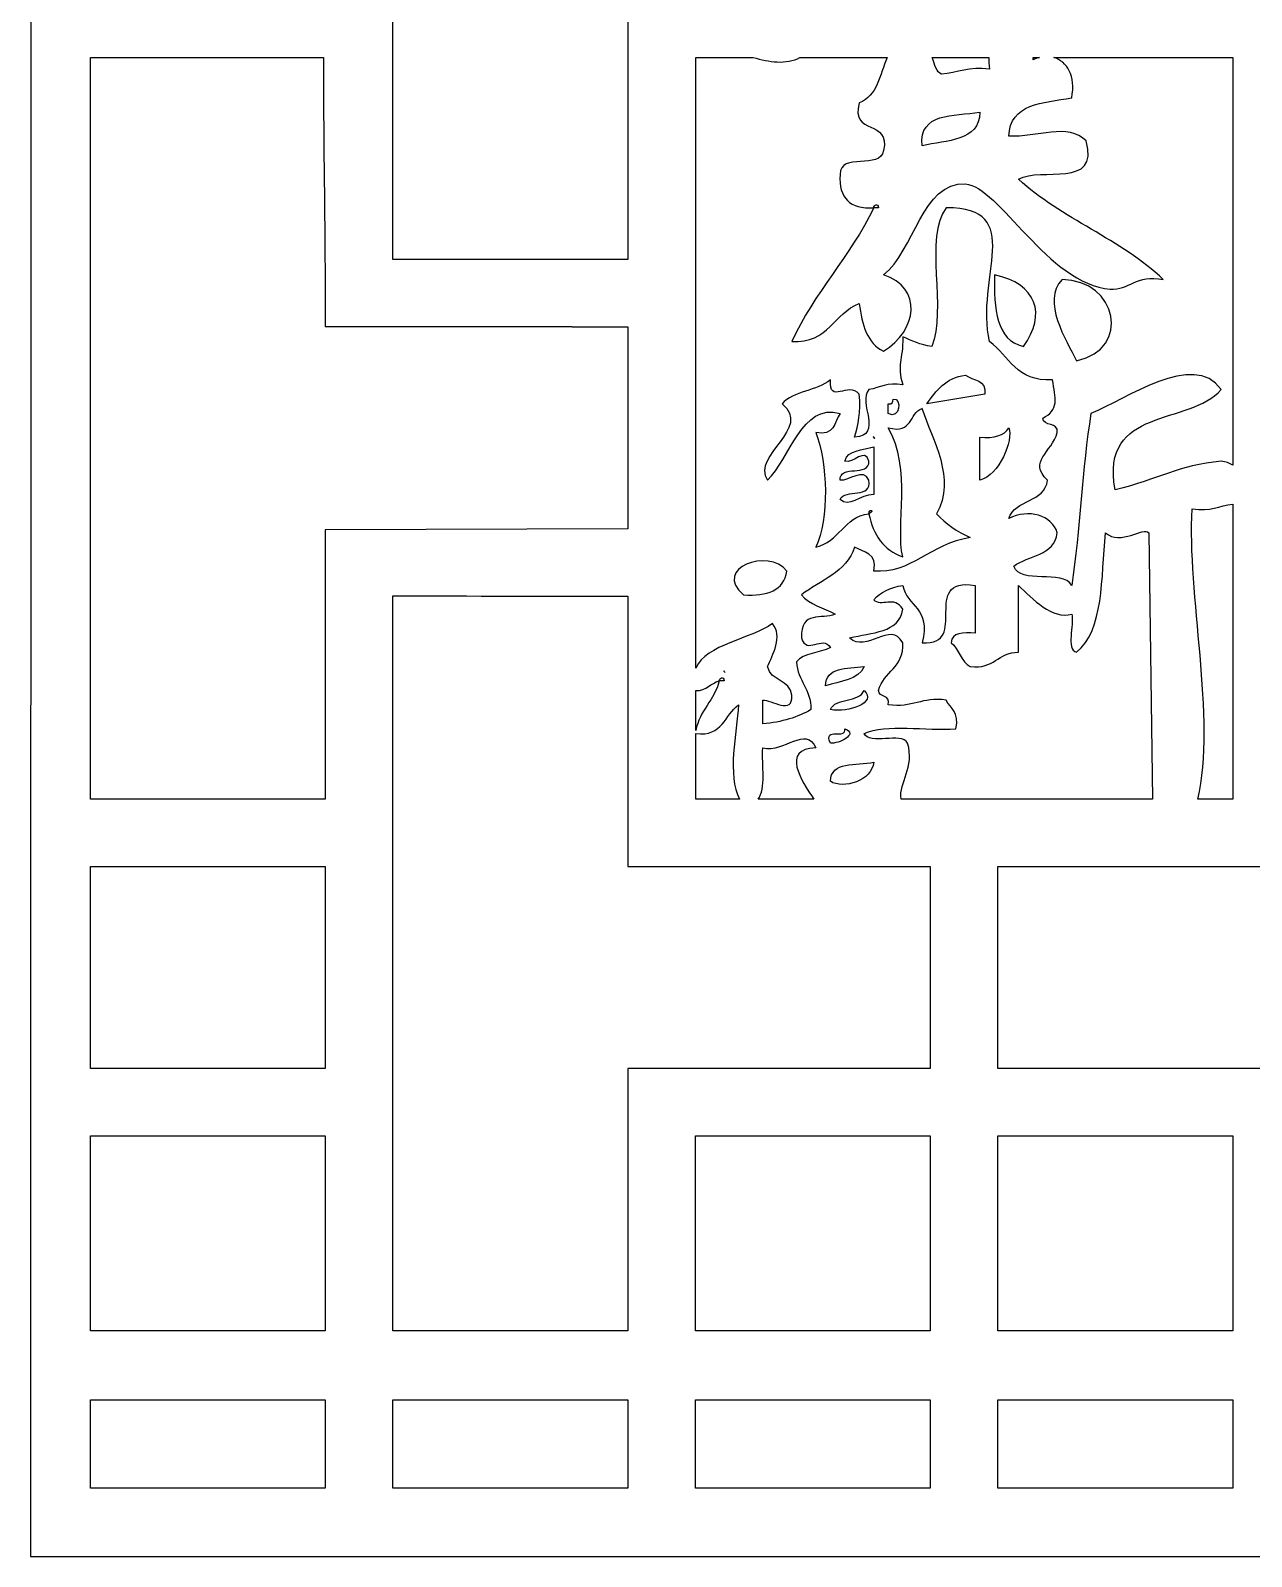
# Model space of a CAD drawing. Header units: centimetres. Extents: x -5.8 to 4.5, y -12.6 to 12.8.
# Drawn here: x -5.81 to 0.96, y -12.65 to -4.19 of the extents above; entities that cross this region are included whole.
import ezdxf

# ---------------------------------------------------------------- set-up
doc = ezdxf.new("R2010")
doc.units = ezdxf.units.CM
doc.header["$MEASUREMENT"] = 0
doc.layers.add('layer 1', color=7, linetype='Continuous')

msp = doc.modelspace()

# ---------------------------------------------------------------- linework, layer by layer
at = {"layer": 'layer 1', "color": 242}
for points, knots in [([(-5.81217, -11.77822), (-5.81217, -11.77822), (-5.81217, -11.39578), (-5.81217, -11.39578), (-5.81217, -11.39578), (-5.81217, -11.39578), (-5.8121, -11.39578), (-5.8121, -11.39578), (-5.8121, -11.39578), (-5.8121, -11.39578), (-5.81162, -9.09923), (-5.81162, -9.09923), (-5.81162, -9.09923), (-5.81162, -9.09923), (-5.81146, -8.31791), (-5.81146, -8.31791), (-5.81146, -8.31791), (-5.81146, -8.31791), (-5.81127, -7.53658), (-5.81127, -7.53658), (-5.81127, -7.53658), (-5.81127, -7.53658), (-5.81112, -6.75524), (-5.81112, -6.75524), (-5.81112, -6.75524), (-5.81112, -6.75524), (-5.81094, -5.9739), (-5.81094, -5.9739), (-5.81094, -5.9739), (-5.81094, -5.9739), (-5.81077, -5.19257), (-5.81077, -5.19257), (-5.81077, -5.19257), (-5.81077, -5.19257), (-5.81061, -4.41121), (-5.81061, -4.41121), (-5.81061, -4.41121), (-5.81061, -4.41121), (-5.81045, -3.62987), (-5.81045, -3.62987), (-5.81045, -3.62987), (-5.81045, -3.62987), (-5.81026, -2.8485), (-5.81026, -2.8485), (-5.81026, -2.8485), (-5.81026, -2.8485), (-5.81012, -2.06714), (-5.81012, -2.06714), (-5.81012, -2.06714), (-5.81012, -2.06714), (-5.80975, -1.22969), (-5.80975, -1.22969), (-5.80975, -1.22969), (-5.80975, -1.22969), (-5.80961, -0.44835), (-5.80961, -0.44835), (-5.80961, -0.44835), (-5.80961, -0.44835), (-5.80944, 0.33302), (-5.80944, 0.33302), (-5.80944, 0.33302), (-5.80944, 0.33302), (-5.80911, 1.62377), (-5.80911, 1.62377), (-5.80911, 1.62377), (-5.80911, 1.62377), (-5.80892, 2.13314), (-5.80892, 2.13314), (-5.80892, 2.13314), (-5.80892, 2.13314), (-5.80874, 2.91451), (-5.80874, 2.91451), (-5.80874, 2.91451), (-5.80874, 2.91451), (-5.80841, 3.75196), (-5.80841, 3.75196), (-5.80841, 3.75196), (-5.80841, 3.75196), (-5.80825, 4.53331), (-5.80825, 4.53331), (-5.80825, 4.53331), (-5.80825, 4.53331), (-5.8081, 5.31466), (-5.8081, 5.31466), (-5.8081, 5.31466), (-5.8081, 5.31466), (-5.80791, 6.096), (-5.80791, 6.096), (-5.80791, 6.096), (-5.80791, 6.096), (-5.80775, 6.87736), (-5.80775, 6.87736), (-5.80775, 6.87736), (-5.80775, 6.87736), (-5.8076, 7.65871), (-5.8076, 7.65871), (-5.8076, 7.65871), (-5.8076, 7.65871), (-5.80742, 8.44003), (-5.80742, 8.44003), (-5.80742, 8.44003), (-5.80742, 8.44003), (-5.80724, 9.22135), (-5.80724, 9.22135), (-5.80724, 9.22135), (-5.80724, 9.22135), (-5.8071, 10.00269), (-5.8071, 10.00269), (-5.8071, 10.00269), (-5.8071, 10.00269), (-5.80691, 10.78401), (-5.80691, 10.78401), (-5.80691, 10.78401), (-5.80691, 10.78401), (-5.80674, 11.51793), (-5.80674, 11.51793), (-5.80674, 11.51793), (-5.80674, 11.51793), (-5.81217, 11.51793), (-5.81217, 11.51793), (-5.81217, 11.51793), (-5.81217, 11.51793), (-5.81217, 11.90037), (-5.81217, 11.90037), (-5.81217, 11.90037), (-5.81217, 11.90037), (-5.80687, 11.90037), (-5.80687, 11.90037), (-5.80687, 11.90037), (-5.80687, 11.90037), (-5.80676, 12.39107), (-5.80676, 12.39107), (-5.80676, 12.39107), (-5.80676, 12.39107), (-5.81217, 12.39107), (-5.81217, 12.39107), (-5.81217, 12.39107), (-5.81217, 12.39107), (-5.81217, 12.76969), (-5.81217, 12.76969), (-5.81217, 12.76969), (-5.81217, 12.76969), (4.543, 12.76969), (4.543, 12.76969), (4.543, 12.76969), (4.543, 12.76969), (4.543, 12.39107), (4.543, 12.39107), (4.543, 12.39107), (4.543, 12.39107), (4.54236, 12.39107), (4.54236, 12.39107), (4.54236, 12.39107), (4.54236, 12.39107), (4.54236, 11.90037), (4.54236, 11.90037), (4.54236, 11.90037), (4.54236, 11.90037), (4.543, 11.90037), (4.543, 11.90037), (4.543, 11.90037), (4.543, 11.90037), (4.543, 11.51793), (4.543, 11.51793), (4.543, 11.51793), (4.543, 11.51793), (4.54236, 11.51793), (4.54236, 11.51793), (4.54236, 11.51793), (4.54236, 11.51793), (4.54236, -11.39578), (4.54236, -11.39578), (4.54236, -11.39578), (4.54236, -11.39578), (4.543, -11.39578), (4.543, -11.39578), (4.543, -11.39578), (4.543, -11.39578), (4.543, -11.77822), (4.543, -11.77822), (4.543, -11.77822), (4.543, -11.77822), (4.54236, -11.77822), (4.54236, -11.77822), (4.54236, -11.77822), (4.54236, -11.77822), (4.54236, -12.26891), (4.54236, -12.26891), (4.54236, -12.26891), (4.54236, -12.26891), (4.543, -12.26891), (4.543, -12.26891), (4.543, -12.26891), (4.543, -12.26891), (4.543, -12.64754), (4.543, -12.64754), (4.543, -12.64754), (4.543, -12.64754), (-5.81217, -12.64754), (-5.81217, -12.64754), (-5.81217, -12.64754), (-5.81217, -12.64754), (-5.81217, -12.26891), (-5.81217, -12.26891), (-5.81217, -12.26891), (-5.81217, -12.26891), (-5.8121, -12.26891), (-5.8121, -12.26891), (-5.8121, -12.26891), (-5.8121, -12.26891), (-5.81199, -11.77822), (-5.81199, -11.77822), (-5.81199, -11.77822), (-5.81199, -11.77822), (-5.81217, -11.77822), (-5.81217, -11.77822)], [0, 0, 0, 0, 0.0181818, 0.0181818, 0.0181818, 0.0181818, 0.0363636, 0.0363636, 0.0363636, 0.0363636, 0.0545455, 0.0545455, 0.0545455, 0.0545455, 0.0727273, 0.0727273, 0.0727273, 0.0727273, 0.0909091, 0.0909091, 0.0909091, 0.0909091, 0.1090909, 0.1090909, 0.1090909, 0.1090909, 0.1272727, 0.1272727, 0.1272727, 0.1272727, 0.1454545, 0.1454545, 0.1454545, 0.1454545, 0.1636364, 0.1636364, 0.1636364, 0.1636364, 0.1818182, 0.1818182, 0.1818182, 0.1818182, 0.2, 0.2, 0.2, 0.2, 0.2181818, 0.2181818, 0.2181818, 0.2181818, 0.2363636, 0.2363636, 0.2363636, 0.2363636, 0.2545455, 0.2545455, 0.2545455, 0.2545455, 0.2727273, 0.2727273, 0.2727273, 0.2727273, 0.2909091, 0.2909091, 0.2909091, 0.2909091, 0.3090909, 0.3090909, 0.3090909, 0.3090909, 0.3272727, 0.3272727, 0.3272727, 0.3272727, 0.3454545, 0.3454545, 0.3454545, 0.3454545, 0.3636364, 0.3636364, 0.3636364, 0.3636364, 0.3818182, 0.3818182, 0.3818182, 0.3818182, 0.4, 0.4, 0.4, 0.4, 0.4181818, 0.4181818, 0.4181818, 0.4181818, 0.4363636, 0.4363636, 0.4363636, 0.4363636, 0.4545455, 0.4545455, 0.4545455, 0.4545455, 0.4727273, 0.4727273, 0.4727273, 0.4727273, 0.4909091, 0.4909091, 0.4909091, 0.4909091, 0.5090909, 0.5090909, 0.5090909, 0.5090909, 0.5272727, 0.5272727, 0.5272727, 0.5272727, 0.5454545, 0.5454545, 0.5454545, 0.5454545, 0.5636364, 0.5636364, 0.5636364, 0.5636364, 0.5818182, 0.5818182, 0.5818182, 0.5818182, 0.6, 0.6, 0.6, 0.6, 0.6181818, 0.6181818, 0.6181818, 0.6181818, 0.6363636, 0.6363636, 0.6363636, 0.6363636, 0.6545455, 0.6545455, 0.6545455, 0.6545455, 0.6727273, 0.6727273, 0.6727273, 0.6727273, 0.6909091, 0.6909091, 0.6909091, 0.6909091, 0.7090909, 0.7090909, 0.7090909, 0.7090909, 0.7272727, 0.7272727, 0.7272727, 0.7272727, 0.7454545, 0.7454545, 0.7454545, 0.7454545, 0.7636364, 0.7636364, 0.7636364, 0.7636364, 0.7818182, 0.7818182, 0.7818182, 0.7818182, 0.8, 0.8, 0.8, 0.8, 0.8181818, 0.8181818, 0.8181818, 0.8181818, 0.8363636, 0.8363636, 0.8363636, 0.8363636, 0.8545455, 0.8545455, 0.8545455, 0.8545455, 0.8727273, 0.8727273, 0.8727273, 0.8727273, 0.8909091, 0.8909091, 0.8909091, 0.8909091, 0.9090909, 0.9090909, 0.9090909, 0.9090909, 0.9272727, 0.9272727, 0.9272727, 0.9272727, 0.9454545, 0.9454545, 0.9454545, 0.9454545, 0.9636364, 0.9636364, 0.9636364, 0.9636364, 1, 1, 1, 1]), ([(-3.80353, 2.48173), (-3.80353, 2.48173), (-3.80353, -3.99851), (-3.80353, -3.99851), (-3.80353, -3.99851), (-3.80353, -3.99851), (-3.80247, -3.99851), (-3.80247, -3.99851), (-3.80247, -3.99851), (-3.80247, -3.99851), (-3.80247, -5.45626), (-3.80247, -5.45626), (-3.80247, -5.45626), (-3.80247, -5.45626), (-2.50029, -5.45626), (-2.50029, -5.45626), (-2.50029, -5.45626), (-2.50029, -5.45626), (-2.50029, -3.99851), (-2.50029, -3.99851), (-2.50029, -3.99851), (-2.50029, -3.99851), (-2.49906, -3.99851), (-2.49906, -3.99851), (-2.49906, -3.99851), (-2.49906, -3.99851), (-2.49906, -3.96373), (-2.49906, -3.96373), (-2.49906, -3.96373), (-2.49906, -3.96373), (-1.81027, -3.96373), (-1.81027, -3.96373), (-1.81027, -3.96373), (-1.80303, -3.92819), (-1.79811, -3.89217), (-1.79811, -3.8552), (-1.79811, -3.8552), (-1.79811, -3.73184), (-2.00207, -3.47849), (-2.07655, -3.34733), (-2.07655, -3.34733), (-2.32165, -2.91508), (-2.39787, -2.47975), (-2.48648, -1.99955), (-2.48648, -1.99955), (-2.48648, -1.99955), (-2.69759, -1.8531), (-2.69759, -1.8531), (-2.69759, -1.8531), (-2.6785, -1.83446), (-2.49639, -1.23695), (-2.49858, -1.23459), (-2.49858, -1.23459), (-2.73373, -0.97618), (-2.65069, -0.70731), (-2.65148, -0.39203), (-2.65148, -0.39203), (-2.6767, -0.3179), (-2.49419, -0.33017), (-2.57818, -0.24828), (-2.57818, -0.24828), (-2.67073, -0.1119), (-2.92676, -0.05426), (-3.08286, -0.03914), (-3.08286, -0.03914), (-3.15633, -0.14682), (-3.21172, -0.15419), (-3.08286, -0.18564), (-3.08286, -0.18564), (-3.08286, -0.35189), (-3.06119, -0.50824), (-2.98514, -0.65804), (-2.98514, -0.65804), (-2.89856, -0.8278), (-2.97045, -0.67355), (-3.03102, -0.7325), (-3.03102, -0.7325), (-3.14856, -0.73173), (-3.01672, -0.80839), (-3.06142, -0.85222), (-3.06142, -0.85222), (-3.06677, -0.84892), (-3.20317, -0.76044), (-3.21133, -0.76819), (-3.21133, -0.76819), (-3.32296, -0.94978), (-3.29532, -0.71776), (-3.38888, -0.78645), (-3.38888, -0.78645), (-3.41427, -0.79888), (-3.44985, -0.81653), (-3.45002, -0.77732), (-3.45002, -0.77732), (-3.39918, -0.67877), (-3.40059, -0.59073), (-3.37357, -0.48437), (-3.37357, -0.48437), (-3.32493, -0.41321), (-3.40577, -0.21881), (-3.33979, -0.19763), (-3.33979, -0.19763), (-3.25721, -0.17107), (-3.27032, -0.12526), (-3.31542, -0.06901), (-3.31542, -0.06901), (-3.37695, 0.00744), (-3.2965, 0.08443), (-3.2969, 0.17), (-3.2969, 0.17), (-3.1905, 0.27416), (-2.83601, 0.09411), (-2.71583, 0.07123), (-2.71583, 0.07123), (-2.63701, 0.05633), (-2.56293, 0.15411), (-2.45271, 0.12809), (-2.45271, 0.12809), (-2.42766, 0.12205), (-2.14787, 0.04951), (-2.18041, 0.0175), (-2.18041, 0.0175), (-2.158, -0.00422), (-1.92145, -0.02924), (-1.87462, -0.07522), (-1.87462, -0.07522), (-1.83645, -0.09986), (-1.82874, 0.14223), (-1.82874, 0.16687), (-1.82874, 0.16687), (-1.7868, 0.28911), (-1.75145, 0.30193), (-1.9022, 0.3611), (-1.9022, 0.3611), (-2.32998, 0.44354), (-2.78811, 0.81023), (-3.08602, 1.10219), (-3.08602, 1.10219), (-3.12334, 1.13888), (-3.11022, 1.14663), (-3.14721, 1.192), (-3.14721, 1.192), (-3.44938, 1.56172), (-3.6961, 2.01298), (-3.80353, 2.48173)], [0, 0, 0, 0, 0.027027, 0.027027, 0.027027, 0.027027, 0.0540541, 0.0540541, 0.0540541, 0.0540541, 0.0810811, 0.0810811, 0.0810811, 0.0810811, 0.1081081, 0.1081081, 0.1081081, 0.1081081, 0.1351351, 0.1351351, 0.1351351, 0.1351351, 0.1621622, 0.1621622, 0.1621622, 0.1621622, 0.1891892, 0.1891892, 0.1891892, 0.1891892, 0.2162162, 0.2162162, 0.2162162, 0.2162162, 0.2432432, 0.2432432, 0.2432432, 0.2432432, 0.2702703, 0.2702703, 0.2702703, 0.2702703, 0.2972973, 0.2972973, 0.2972973, 0.2972973, 0.3243243, 0.3243243, 0.3243243, 0.3243243, 0.3513514, 0.3513514, 0.3513514, 0.3513514, 0.3783784, 0.3783784, 0.3783784, 0.3783784, 0.4054054, 0.4054054, 0.4054054, 0.4054054, 0.4324324, 0.4324324, 0.4324324, 0.4324324, 0.4594595, 0.4594595, 0.4594595, 0.4594595, 0.4864865, 0.4864865, 0.4864865, 0.4864865, 0.5135135, 0.5135135, 0.5135135, 0.5135135, 0.5405405, 0.5405405, 0.5405405, 0.5405405, 0.5675676, 0.5675676, 0.5675676, 0.5675676, 0.5945946, 0.5945946, 0.5945946, 0.5945946, 0.6216216, 0.6216216, 0.6216216, 0.6216216, 0.6486486, 0.6486486, 0.6486486, 0.6486486, 0.6756757, 0.6756757, 0.6756757, 0.6756757, 0.7027027, 0.7027027, 0.7027027, 0.7027027, 0.7297297, 0.7297297, 0.7297297, 0.7297297, 0.7567568, 0.7567568, 0.7567568, 0.7567568, 0.7837838, 0.7837838, 0.7837838, 0.7837838, 0.8108108, 0.8108108, 0.8108108, 0.8108108, 0.8378378, 0.8378378, 0.8378378, 0.8378378, 0.8648649, 0.8648649, 0.8648649, 0.8648649, 0.8918919, 0.8918919, 0.8918919, 0.8918919, 0.9189189, 0.9189189, 0.9189189, 0.9189189, 0.9459459, 0.9459459, 0.9459459, 0.9459459, 1, 1, 1, 1]), ([(1.23101, -3.96373), (1.23101, -3.96373), (1.23101, -5.45626), (1.23101, -5.45626), (1.23101, -5.45626), (1.23101, -5.45626), (2.53196, -5.45626), (2.53196, -5.45626), (2.53196, -5.45626), (2.53196, -5.45626), (2.53196, -4.52432), (2.53196, -4.52432), (2.53196, -4.52432), (2.53196, -4.52432), (2.52612, -4.52432), (2.52612, -4.52432), (2.52612, -4.52432), (2.52612, -1.86849), (2.52811, 0.11134), (2.52976, 2.20242), (2.52976, 2.20242), (2.28703, 1.38305), (1.60942, 0.73541), (0.80505, 0.37914), (0.80505, 0.37914), (1.09041, 0.30677), (1.3488, 0.0786), (1.34959, -0.23063), (1.34959, -0.23063), (1.31362, -0.36916), (1.30928, -0.47837), (1.31581, -0.62196), (1.31581, -0.62196), (1.32893, -0.90908), (1.59008, -0.65897), (1.65842, -0.5591), (1.65842, -0.5591), (1.57398, -0.47683), (1.62324, -0.53133), (1.70132, -0.4935), (1.70132, -0.4935), (1.78531, -0.49295), (1.71618, -0.38934), (1.72277, -0.39495), (1.72277, -0.39495), (1.81548, -0.47683), (1.87031, -0.32725), (1.91242, -0.368), (1.91242, -0.368), (1.91219, -0.37614), (2.44761, -0.25527), (2.44761, -0.51428), (2.44761, -0.51428), (2.44761, -0.82429), (2.06014, -0.48129), (1.93685, -0.54123), (1.93685, -0.54123), (1.88281, -0.56741), (2.11018, -0.65936), (2.15094, -0.72958), (2.15094, -0.72958), (2.20611, -0.82467), (2.0701, -0.75582), (2.03176, -0.76819), (2.03176, -0.76819), (1.97637, -0.76819), (2.08063, -0.90771), (1.99799, -0.88791), (1.99799, -0.88791), (1.91816, -0.8691), (1.73087, -0.67761), (1.72868, -0.68191), (1.72868, -0.68191), (1.51937, -0.78337), (1.74517, -0.75697), (1.71359, -0.81922), (1.71359, -0.81922), (1.71302, -0.85744), (1.46139, -1.10134), (1.51465, -1.12713), (1.51465, -1.12713), (1.58192, -1.15974), (1.55929, -1.29613), (1.54837, -1.35409), (1.54837, -1.35409), (1.49398, -1.6422), (1.45683, -2.08182), (1.10172, -2.16096), (1.10172, -2.16096), (1.02708, -2.17767), (0.88629, -2.04107), (0.82031, -2.00268), (0.82031, -2.00268), (0.7943, -1.97689), (0.57008, -1.74812), (0.56952, -1.7485), (0.56952, -1.7485), (0.52741, -1.78948), (0.45907, -1.86339), (0.441, -1.91596), (0.441, -1.91596), (0.46661, -1.89094), (0.58838, -2.06494), (0.56952, -2.0832), (0.56952, -2.0832), (0.68965, -2.12433), (0.81141, -2.17124), (0.92738, -2.22052), (0.92738, -2.22052), (1.23818, -2.3536), (1.64074, -2.41767), (1.91242, -2.5942), (1.91242, -2.5942), (1.98251, -2.66288), (1.94575, -2.71661), (2.04387, -2.81246), (2.04387, -2.81246), (2.00654, -2.83419), (1.97457, -2.84816), (1.93066, -2.84816), (1.93066, -2.84816), (1.86575, -2.81631), (0.93886, -2.4417), (0.93971, -2.49273), (0.93971, -2.49273), (0.91567, -2.49235), (1.05844, -2.64754), (1.05883, -2.64792), (1.05883, -2.64792), (1.05449, -2.64363), (1.08028, -3.62824), (1.10172, -3.64919), (1.10172, -3.64919), (0.81277, -3.72932), (0.87632, -3.56015), (0.84795, -3.33529), (0.84795, -3.33529), (0.67895, -3.31725), (0.63724, -3.26429), (0.67653, -3.42201), (0.67653, -3.42201), (0.67794, -3.42784), (0.69821, -3.48135), (0.69798, -3.48157), (0.69798, -3.48157), (0.64495, -3.53354), (0.74048, -3.60905), (0.75619, -3.65519), (0.75619, -3.65519), (0.86087, -3.8079), (0.62108, -3.94994), (0.41998, -3.96373), (0.41998, -3.96373), (0.41998, -3.96373), (1.23101, -3.96373), (1.23101, -3.96373)], [0, 0, 0, 0, 0.025, 0.025, 0.025, 0.025, 0.05, 0.05, 0.05, 0.05, 0.075, 0.075, 0.075, 0.075, 0.1, 0.1, 0.1, 0.1, 0.125, 0.125, 0.125, 0.125, 0.15, 0.15, 0.15, 0.15, 0.175, 0.175, 0.175, 0.175, 0.2, 0.2, 0.2, 0.2, 0.225, 0.225, 0.225, 0.225, 0.25, 0.25, 0.25, 0.25, 0.275, 0.275, 0.275, 0.275, 0.3, 0.3, 0.3, 0.3, 0.325, 0.325, 0.325, 0.325, 0.35, 0.35, 0.35, 0.35, 0.375, 0.375, 0.375, 0.375, 0.4, 0.4, 0.4, 0.4, 0.425, 0.425, 0.425, 0.425, 0.45, 0.45, 0.45, 0.45, 0.475, 0.475, 0.475, 0.475, 0.5, 0.5, 0.5, 0.5, 0.525, 0.525, 0.525, 0.525, 0.55, 0.55, 0.55, 0.55, 0.575, 0.575, 0.575, 0.575, 0.6, 0.6, 0.6, 0.6, 0.625, 0.625, 0.625, 0.625, 0.65, 0.65, 0.65, 0.65, 0.675, 0.675, 0.675, 0.675, 0.7, 0.7, 0.7, 0.7, 0.725, 0.725, 0.725, 0.725, 0.75, 0.75, 0.75, 0.75, 0.775, 0.775, 0.775, 0.775, 0.8, 0.8, 0.8, 0.8, 0.825, 0.825, 0.825, 0.825, 0.85, 0.85, 0.85, 0.85, 0.875, 0.875, 0.875, 0.875, 0.9, 0.9, 0.9, 0.9, 0.925, 0.925, 0.925, 0.925, 0.95, 0.95, 0.95, 0.95, 1, 1, 1, 1]), ([(-2.50028, -6.94987), (-2.50028, -6.94987), (-2.50028, -5.82981), (-2.50028, -5.82981), (-2.50028, -5.82981), (-2.50028, -5.82981), (-2.80907, -5.82981), (-2.80907, -5.82981), (-2.80907, -5.82981), (-2.80907, -5.82981), (-2.80907, -5.82926), (-2.80907, -5.82926), (-2.80907, -5.82926), (-2.80907, -5.82926), (-4.17772, -5.82926), (-4.17772, -5.82926), (-4.17772, -5.82926), (-4.17772, -5.32017), (-4.18812, -4.83987), (-4.18812, -4.33616), (-4.18812, -4.33616), (-4.18812, -4.33616), (-5.47987, -4.33616), (-5.47987, -4.33616), (-5.47987, -4.33616), (-5.47987, -4.33616), (-5.47987, -8.44923), (-5.47987, -8.44923), (-5.47987, -8.44923), (-5.47987, -8.44923), (-4.17772, -8.44923), (-4.17772, -8.44923), (-4.17772, -8.44923), (-4.17772, -8.44923), (-4.17772, -6.95617), (-4.17772, -6.95617), (-4.17772, -6.95617), (-4.17772, -6.95617), (-2.50028, -6.94987), (-2.50028, -6.94987)], [0, 0, 0, 0, 0.0909091, 0.0909091, 0.0909091, 0.0909091, 0.1818182, 0.1818182, 0.1818182, 0.1818182, 0.2727273, 0.2727273, 0.2727273, 0.2727273, 0.3636364, 0.3636364, 0.3636364, 0.3636364, 0.4545455, 0.4545455, 0.4545455, 0.4545455, 0.5454545, 0.5454545, 0.5454545, 0.5454545, 0.6363636, 0.6363636, 0.6363636, 0.6363636, 0.7272727, 0.7272727, 0.7272727, 0.7272727, 0.8181818, 0.8181818, 0.8181818, 0.8181818, 1, 1, 1, 1]), ([(-0.13868, -4.33673), (-0.06468, -4.35734), (-0.01517, -4.43857), (-0.03892, -4.5613), (-0.03892, -4.5613), (-0.19911, -4.5882), (-0.3822, -4.5925), (-0.38696, -4.77334), (-0.38696, -4.77334), (-0.23137, -4.78139), (-0.05843, -4.69577), (0.04134, -4.79981), (0.04134, -4.79981), (0.11702, -5.06921), (-0.20996, -4.9395), (-0.33348, -5.01158), (-0.33348, -5.01158), (-0.09845, -5.22963), (0.2386, -5.34654), (0.46929, -5.56811), (0.46929, -5.56811), (0.31748, -5.53779), (0.27914, -5.62889), (0.1751, -5.62104), (0.1751, -5.62104), (-0.16878, -5.59477), (-0.44322, -5.04934), (-0.62768, -5.03809), (-0.62768, -5.03809), (-0.86999, -5.02347), (-0.9088, -5.41138), (-1.08288, -5.54159), (-1.08288, -5.54159), (-0.86368, -5.61206), (-0.89285, -5.85119), (-1.08288, -5.96539), (-1.08288, -5.96539), (-1.17241, -5.92167), (-1.20249, -5.81896), (-1.21652, -5.70058), (-1.21652, -5.70058), (-1.35855, -5.75426), (-1.38515, -5.92211), (-1.59144, -5.9124), (-1.59144, -5.9124), (-1.46699, -5.63809), (-1.2656, -5.44013), (-1.13631, -5.17065), (-1.13631, -5.17065), (-1.13631, -5.17065), (-1.10968, -5.17065), (-1.10968, -5.17065), (-1.10968, -5.17065), (-1.1147, -5.14066), (-1.13631, -5.15598), (-1.13631, -5.17065), (-1.13631, -5.17065), (-1.26917, -5.17839), (-1.33137, -5.11658), (-1.32353, -4.98514), (-1.32353, -4.98514), (-1.32512, -4.86018), (-1.09728, -4.96203), (-1.08288, -4.85278), (-1.08288, -4.85278), (-1.03896, -4.67695), (-1.26917, -4.77209), (-1.21652, -4.58778), (-1.21652, -4.58778), (-1.1172, -4.55159), (-1.10212, -4.43202), (-1.06246, -4.33673), (-1.06246, -4.33673), (-1.06246, -4.33673), (-1.54572, -4.33673), (-1.54572, -4.33673), (-1.54572, -4.33673), (-1.61964, -4.37738), (-1.7202, -4.36262), (-1.80452, -4.33673), (-1.80452, -4.33673), (-1.80452, -4.33673), (-2.1238, -4.33673), (-2.1238, -4.33673), (-2.1238, -4.33673), (-2.1238, -4.33673), (-2.1238, -7.722), (-2.1238, -7.722), (-2.1238, -7.722), (-2.06457, -7.59095), (-1.81786, -7.56019), (-1.69841, -7.47561), (-1.69841, -7.47561), (-1.63682, -7.54434), (-1.6993, -7.65087), (-1.72517, -7.71401), (-1.72517, -7.71401), (-1.70982, -7.79616), (-1.59926, -7.78359), (-1.59144, -7.87297), (-1.59144, -7.87297), (-1.58149, -7.98527), (-1.70746, -7.89614), (-1.75187, -7.89933), (-1.75187, -7.89933), (-1.75187, -7.89933), (-1.75187, -8.03204), (-1.75187, -8.03204), (-1.75187, -8.03204), (-1.64611, -8.02194), (-1.55734, -7.99483), (-1.48445, -7.95248), (-1.48445, -7.95248), (-1.48323, -7.83681), (-1.55809, -7.79602), (-1.56466, -7.68754), (-1.56466, -7.68754), (-1.52678, -7.63667), (-1.43453, -7.6395), (-1.37712, -7.60801), (-1.37712, -7.60801), (-1.42186, -7.53553), (-1.50609, -7.65349), (-1.5379, -7.55506), (-1.5379, -7.55506), (-1.53888, -7.39884), (-1.42696, -7.4567), (-1.3504, -7.42262), (-1.3504, -7.42262), (-1.41502, -7.38914), (-1.49281, -7.36905), (-1.5379, -7.31669), (-1.5379, -7.31669), (-1.43365, -7.23414), (-1.28722, -7.19362), (-1.24335, -7.05172), (-1.24335, -7.05172), (-1.19344, -7.08164), (-1.11437, -7.08294), (-1.13631, -7.18409), (-1.13631, -7.18409), (-0.93136, -7.20243), (-0.82455, -7.03358), (-0.60105, -6.99862), (-0.60105, -6.99862), (-0.67437, -6.96529), (-0.73796, -6.92232), (-0.78828, -6.86618), (-0.78828, -6.86618), (-0.67695, -6.67056), (-0.81107, -6.46232), (-0.86907, -6.28156), (-0.86907, -6.28156), (-0.86907, -6.28156), (-0.8688, -6.28332), (-0.8688, -6.28332), (-0.8688, -6.28332), (-0.94156, -6.30825), (-0.91958, -6.4273), (-1.05611, -6.38942), (-1.05611, -6.38942), (-0.92215, -6.61756), (-1.01697, -6.93662), (-0.97579, -7.10467), (-0.97579, -7.10467), (-1.08257, -7.06895), (-1.13936, -6.98384), (-1.16305, -6.86618), (-1.16305, -6.86618), (-1.12437, -6.85005), (-1.16582, -6.83415), (-1.16305, -6.86618), (-1.16305, -6.86618), (-1.30433, -6.88543), (-1.32684, -7.02183), (-1.45766, -7.05172), (-1.45766, -7.05172), (-1.38199, -6.89906), (-1.39156, -6.58532), (-1.45766, -6.41588), (-1.45766, -6.41588), (-1.35541, -6.43736), (-1.35398, -6.35946), (-1.32353, -6.30987), (-1.32353, -6.30987), (-1.53612, -6.24997), (-1.60254, -6.56347), (-1.72517, -6.68085), (-1.72517, -6.68085), (-1.818, -6.53917), (-1.47511, -6.3956), (-1.64493, -6.25681), (-1.64493, -6.25681), (-1.58208, -6.18646), (-1.45009, -6.18464), (-1.37712, -6.12447), (-1.37712, -6.12447), (-1.3837, -6.265), (-1.27792, -6.1302), (-1.21652, -6.20386), (-1.21652, -6.20386), (-1.20847, -6.30036), (-1.2208, -6.37637), (-1.24335, -6.44239), (-1.24335, -6.44239), (-1.07923, -6.43431), (-1.2289, -6.24824), (-1.16305, -6.17734), (-1.16305, -6.17734), (-1.10024, -6.16889), (-1.0627, -6.13552), (-0.97579, -6.15089), (-0.97579, -6.15089), (-1.00949, -6.03762), (-0.97372, -6.01981), (-0.97579, -5.88595), (-0.97579, -5.88595), (-0.92562, -5.90718), (-0.87777, -5.93029), (-0.81499, -5.93893), (-0.81499, -5.93893), (-0.72994, -5.74056), (-0.85919, -5.32999), (-0.73478, -5.17065), (-0.73478, -5.17065), (-0.28775, -5.16367), (-0.57612, -5.56458), (-0.4941, -5.9124), (-0.4941, -5.9124), (-0.38663, -5.99173), (-0.34371, -6.13452), (-0.14611, -6.12447), (-0.14611, -6.12447), (-0.12637, -6.22365), (-0.10833, -6.29476), (-0.19969, -6.33643), (-0.19969, -6.33643), (-0.19667, -6.38642), (-0.11104, -6.35476), (-0.11913, -6.41588), (-0.11913, -6.41588), (-0.14864, -6.52709), (-0.28207, -6.5756), (-0.17296, -6.68085), (-0.17296, -6.68085), (-0.18802, -6.80716), (-0.3537, -6.78435), (-0.38696, -6.89269), (-0.38696, -6.89269), (-0.27969, -6.83768), (-0.14766, -6.87409), (-0.11913, -6.97225), (-0.11913, -6.97225), (-0.13332, -7.09968), (-0.27939, -7.0962), (-0.36031, -7.15759), (-0.36031, -7.15759), (-0.32297, -7.2621), (-0.08968, -7.17238), (-0.03892, -7.2636), (-0.03892, -7.2636), (0.00796, -6.95675), (0.01944, -6.61507), (0.06809, -6.30987), (0.06809, -6.30987), (0.25923, -6.23477), (0.63712, -5.95984), (0.79073, -6.17734), (0.79073, -6.17734), (0.61296, -6.38144), (0.11671, -6.26975), (0.20178, -6.7337), (0.20178, -6.7337), (0.44649, -6.67519), (0.54964, -6.59841), (0.79073, -6.5747), (0.79073, -6.5747), (0.81608, -6.57809), (0.83718, -6.58568), (0.85459, -6.59688), (0.85459, -6.59688), (0.85459, -6.59688), (0.85459, -4.33673), (0.85459, -4.33673), (0.85459, -4.33673), (0.85459, -4.33673), (-0.13868, -4.33673), (-0.13868, -4.33673)], [0, 0, 0, 0, 0.0136986, 0.0136986, 0.0136986, 0.0136986, 0.0273973, 0.0273973, 0.0273973, 0.0273973, 0.0410959, 0.0410959, 0.0410959, 0.0410959, 0.0547945, 0.0547945, 0.0547945, 0.0547945, 0.0684932, 0.0684932, 0.0684932, 0.0684932, 0.0821918, 0.0821918, 0.0821918, 0.0821918, 0.0958904, 0.0958904, 0.0958904, 0.0958904, 0.109589, 0.109589, 0.109589, 0.109589, 0.1232877, 0.1232877, 0.1232877, 0.1232877, 0.1369863, 0.1369863, 0.1369863, 0.1369863, 0.1506849, 0.1506849, 0.1506849, 0.1506849, 0.1643836, 0.1643836, 0.1643836, 0.1643836, 0.1780822, 0.1780822, 0.1780822, 0.1780822, 0.1917808, 0.1917808, 0.1917808, 0.1917808, 0.2054795, 0.2054795, 0.2054795, 0.2054795, 0.2191781, 0.2191781, 0.2191781, 0.2191781, 0.2328767, 0.2328767, 0.2328767, 0.2328767, 0.2465753, 0.2465753, 0.2465753, 0.2465753, 0.260274, 0.260274, 0.260274, 0.260274, 0.2739726, 0.2739726, 0.2739726, 0.2739726, 0.2876712, 0.2876712, 0.2876712, 0.2876712, 0.3013699, 0.3013699, 0.3013699, 0.3013699, 0.3150685, 0.3150685, 0.3150685, 0.3150685, 0.3287671, 0.3287671, 0.3287671, 0.3287671, 0.3424658, 0.3424658, 0.3424658, 0.3424658, 0.3561644, 0.3561644, 0.3561644, 0.3561644, 0.369863, 0.369863, 0.369863, 0.369863, 0.3835616, 0.3835616, 0.3835616, 0.3835616, 0.3972603, 0.3972603, 0.3972603, 0.3972603, 0.4109589, 0.4109589, 0.4109589, 0.4109589, 0.4246575, 0.4246575, 0.4246575, 0.4246575, 0.4383562, 0.4383562, 0.4383562, 0.4383562, 0.4520548, 0.4520548, 0.4520548, 0.4520548, 0.4657534, 0.4657534, 0.4657534, 0.4657534, 0.4794521, 0.4794521, 0.4794521, 0.4794521, 0.4931507, 0.4931507, 0.4931507, 0.4931507, 0.5068493, 0.5068493, 0.5068493, 0.5068493, 0.5205479, 0.5205479, 0.5205479, 0.5205479, 0.5342466, 0.5342466, 0.5342466, 0.5342466, 0.5479452, 0.5479452, 0.5479452, 0.5479452, 0.5616438, 0.5616438, 0.5616438, 0.5616438, 0.5753425, 0.5753425, 0.5753425, 0.5753425, 0.5890411, 0.5890411, 0.5890411, 0.5890411, 0.6027397, 0.6027397, 0.6027397, 0.6027397, 0.6164384, 0.6164384, 0.6164384, 0.6164384, 0.630137, 0.630137, 0.630137, 0.630137, 0.6438356, 0.6438356, 0.6438356, 0.6438356, 0.6575342, 0.6575342, 0.6575342, 0.6575342, 0.6712329, 0.6712329, 0.6712329, 0.6712329, 0.6849315, 0.6849315, 0.6849315, 0.6849315, 0.6986301, 0.6986301, 0.6986301, 0.6986301, 0.7123288, 0.7123288, 0.7123288, 0.7123288, 0.7260274, 0.7260274, 0.7260274, 0.7260274, 0.739726, 0.739726, 0.739726, 0.739726, 0.7534247, 0.7534247, 0.7534247, 0.7534247, 0.7671233, 0.7671233, 0.7671233, 0.7671233, 0.7808219, 0.7808219, 0.7808219, 0.7808219, 0.7945205, 0.7945205, 0.7945205, 0.7945205, 0.8082192, 0.8082192, 0.8082192, 0.8082192, 0.8219178, 0.8219178, 0.8219178, 0.8219178, 0.8356164, 0.8356164, 0.8356164, 0.8356164, 0.8493151, 0.8493151, 0.8493151, 0.8493151, 0.8630137, 0.8630137, 0.8630137, 0.8630137, 0.8767123, 0.8767123, 0.8767123, 0.8767123, 0.890411, 0.890411, 0.890411, 0.890411, 0.9041096, 0.9041096, 0.9041096, 0.9041096, 0.9178082, 0.9178082, 0.9178082, 0.9178082, 0.9315068, 0.9315068, 0.9315068, 0.9315068, 0.9452055, 0.9452055, 0.9452055, 0.9452055, 0.9589041, 0.9589041, 0.9589041, 0.9589041, 0.9726027, 0.9726027, 0.9726027, 0.9726027, 1, 1, 1, 1]), ([(-0.81247, -4.33673), (-0.79801, -4.37914), (-0.78821, -4.41894), (-0.7615, -4.42892), (-0.7615, -4.42892), (-0.671, -4.42151), (-0.60796, -4.38667), (-0.4941, -4.4025), (-0.4941, -4.4025), (-0.49943, -4.37634), (-0.49971, -4.3552), (-0.49735, -4.33673), (-0.49735, -4.33673), (-0.49735, -4.33673), (-0.81247, -4.33673), (-0.81247, -4.33673)], [0, 0, 0, 0, 0.2, 0.2, 0.2, 0.2, 0.4, 0.4, 0.4, 0.4, 0.6, 0.6, 0.6, 0.6, 1, 1, 1, 1]), ([(-0.2519, -4.33673), (-0.25226, -4.34086), (-0.25274, -4.34505), (-0.25325, -4.34934), (-0.25325, -4.34934), (-0.24143, -4.34384), (-0.22962, -4.33962), (-0.21798, -4.33673), (-0.21798, -4.33673), (-0.21798, -4.33673), (-0.2519, -4.33673), (-0.2519, -4.33673)], [0, 0, 0, 0, 0.25, 0.25, 0.25, 0.25, 0.5, 0.5, 0.5, 0.5, 1, 1, 1, 1]), ([(-0.8688, -4.82625), (-0.73086, -4.79503), (-0.55258, -4.80358), (-0.54756, -4.6408), (-0.54756, -4.6408), (-0.69475, -4.66265), (-0.88594, -4.64135), (-0.8688, -4.82625)], [0, 0, 0, 0, 0.3333333, 0.3333333, 0.3333333, 0.3333333, 1, 1, 1, 1]), ([(-0.46722, -5.54159), (-0.23422, -5.59109), (-0.17506, -5.75993), (-0.3068, -5.93893), (-0.3068, -5.93893), (-0.45881, -5.90403), (-0.47062, -5.73019), (-0.46722, -5.54159)], [0, 0, 0, 0, 0.3333333, 0.3333333, 0.3333333, 0.3333333, 1, 1, 1, 1]), ([(-0.01218, -6.01838), (-0.06778, -5.90334), (-0.20842, -5.68836), (-0.09249, -5.56811), (-0.09249, -5.56811), (0.21508, -5.57147), (0.29534, -5.95419), (-0.01218, -6.01838)], [0, 0, 0, 0, 0.3333333, 0.3333333, 0.3333333, 0.3333333, 1, 1, 1, 1]), ([(-0.52075, -6.20386), (-0.50814, -6.12083), (-0.58806, -6.12919), (-0.62768, -6.09795), (-0.62768, -6.09795), (-0.73796, -6.11238), (-0.78954, -6.18511), (-0.8421, -6.25681), (-0.8421, -6.25681), (-0.8421, -6.25681), (-0.52075, -6.20386), (-0.52075, -6.20386)], [0, 0, 0, 0, 0.25, 0.25, 0.25, 0.25, 0.5, 0.5, 0.5, 0.5, 1, 1, 1, 1]), ([(-1.05611, -6.25681), (-1.05611, -6.25681), (-1.05611, -6.30987), (-1.05611, -6.30987), (-1.05611, -6.30987), (-0.99024, -6.35095), (-0.97729, -6.21999), (-1.02923, -6.2304), (-1.02923, -6.2304), (-1.03082, -6.24659), (-1.03326, -6.2618), (-1.05611, -6.25681)], [0, 0, 0, 0, 0.25, 0.25, 0.25, 0.25, 0.5, 0.5, 0.5, 0.5, 1, 1, 1, 1]), ([(-0.54756, -6.44239), (-0.54756, -6.44239), (-0.54756, -6.68085), (-0.54756, -6.68085), (-0.54756, -6.68085), (-0.44137, -6.65248), (-0.36111, -6.46018), (-0.38696, -6.38942), (-0.38696, -6.38942), (-0.41173, -6.43565), (-0.47062, -6.44792), (-0.54756, -6.44239)], [0, 0, 0, 0, 0.25, 0.25, 0.25, 0.25, 0.5, 0.5, 0.5, 0.5, 1, 1, 1, 1]), ([(-1.29685, -6.5747), (-1.24935, -6.59072), (-1.18564, -6.49718), (-1.16305, -6.5747), (-1.16305, -6.5747), (-1.16071, -6.66535), (-1.326, -6.5901), (-1.32353, -6.68085), (-1.32353, -6.68085), (-1.27662, -6.68814), (-1.19016, -6.60617), (-1.16305, -6.68085), (-1.16305, -6.68085), (-1.14444, -6.78749), (-1.29624, -6.72561), (-1.32353, -6.78675), (-1.32353, -6.78675), (-1.27216, -6.83824), (-1.21599, -6.75886), (-1.13631, -6.76029), (-1.13631, -6.76029), (-1.13631, -6.76029), (-1.13631, -6.49534), (-1.13631, -6.49534), (-1.13631, -6.49534), (-1.19583, -6.51579), (-1.28159, -6.51062), (-1.29685, -6.5747)], [0, 0, 0, 0, 0.125, 0.125, 0.125, 0.125, 0.25, 0.25, 0.25, 0.25, 0.375, 0.375, 0.375, 0.375, 0.5, 0.5, 0.5, 0.5, 0.625, 0.625, 0.625, 0.625, 0.75, 0.75, 0.75, 0.75, 1, 1, 1, 1]), ([(0.85459, -6.81274), (0.77929, -6.82123), (0.73031, -6.85579), (0.63013, -6.83968), (0.63013, -6.83968), (0.59847, -7.30253), (0.76565, -8.00314), (0.66005, -8.44923), (0.66005, -8.44923), (0.66005, -8.44923), (0.85459, -8.44923), (0.85459, -8.44923), (0.85459, -8.44923), (0.85459, -8.44923), (0.85459, -6.81274), (0.85459, -6.81274)], [0, 0, 0, 0, 0.2, 0.2, 0.2, 0.2, 0.4, 0.4, 0.4, 0.4, 0.6, 0.6, 0.6, 0.6, 1, 1, 1, 1]), ([(0.40877, -8.44923), (0.40877, -8.44923), (0.38908, -6.97225), (0.38908, -6.97225), (0.38908, -6.97225), (0.35896, -6.93651), (0.23309, -7.04573), (0.14829, -6.97225), (0.14829, -6.97225), (0.12455, -7.22243), (0.14044, -7.51204), (-0.01218, -7.63445), (-0.01218, -7.63445), (-0.07255, -7.61479), (-0.02275, -7.48602), (-0.03892, -7.42262), (-0.03892, -7.42262), (-0.14443, -7.45449), (-0.25653, -7.33992), (-0.33348, -7.2636), (-0.33348, -7.2636), (-0.33348, -7.2636), (-0.33348, -7.63445), (-0.33348, -7.63445), (-0.33348, -7.63445), (-0.45039, -7.6336), (-0.46776, -7.73108), (-0.60105, -7.71401), (-0.60105, -7.71401), (-0.65415, -7.68724), (-0.66202, -7.61554), (-0.7079, -7.58149), (-0.7079, -7.58149), (-0.70415, -7.52362), (-0.64072, -7.52461), (-0.57423, -7.52851), (-0.57423, -7.52851), (-0.57423, -7.52851), (-0.57423, -7.2636), (-0.57423, -7.2636), (-0.57423, -7.2636), (-0.88566, -7.21669), (-0.59592, -7.60092), (-0.8688, -7.58149), (-0.8688, -7.58149), (-0.81473, -7.38657), (-0.95419, -7.38364), (-0.97579, -7.2636), (-0.97579, -7.2636), (-1.04402, -7.27547), (-1.09875, -7.30075), (-1.13631, -7.34316), (-1.13631, -7.34316), (-1.09615, -7.38935), (-1.02087, -7.31587), (-0.97579, -7.39611), (-0.97579, -7.39611), (-0.9942, -7.52806), (-1.14986, -7.52401), (-1.27017, -7.55506), (-1.27017, -7.55506), (-1.17931, -7.64238), (-1.04294, -7.45509), (-0.97579, -7.58149), (-0.97579, -7.58149), (-0.96684, -7.72305), (-1.08343, -7.73989), (-1.10968, -7.84643), (-1.10968, -7.84643), (-1.10716, -7.88826), (-1.04138, -7.86723), (-1.05611, -7.92589), (-1.05611, -7.92589), (-0.92157, -7.94435), (-0.86932, -7.88098), (-0.73478, -7.89933), (-0.73478, -7.89933), (-0.711, -7.94659), (-0.66028, -7.96676), (-0.68131, -8.05841), (-0.68131, -8.05841), (-0.8457, -8.07235), (-1.06874, -8.02806), (-1.18992, -8.0849), (-1.18992, -8.0849), (-1.16002, -8.1525), (-0.9827, -8.07424), (-0.94905, -8.13795), (-0.94905, -8.13795), (-0.90709, -8.27569), (-0.99864, -8.35241), (-0.98465, -8.44923), (-0.98465, -8.44923), (-0.98465, -8.44923), (0.40877, -8.44923), (0.40877, -8.44923)], [0, 0, 0, 0, 0.04, 0.04, 0.04, 0.04, 0.08, 0.08, 0.08, 0.08, 0.12, 0.12, 0.12, 0.12, 0.16, 0.16, 0.16, 0.16, 0.2, 0.2, 0.2, 0.2, 0.24, 0.24, 0.24, 0.24, 0.28, 0.28, 0.28, 0.28, 0.32, 0.32, 0.32, 0.32, 0.36, 0.36, 0.36, 0.36, 0.4, 0.4, 0.4, 0.4, 0.44, 0.44, 0.44, 0.44, 0.48, 0.48, 0.48, 0.48, 0.52, 0.52, 0.52, 0.52, 0.56, 0.56, 0.56, 0.56, 0.6, 0.6, 0.6, 0.6, 0.64, 0.64, 0.64, 0.64, 0.68, 0.68, 0.68, 0.68, 0.72, 0.72, 0.72, 0.72, 0.76, 0.76, 0.76, 0.76, 0.8, 0.8, 0.8, 0.8, 0.84, 0.84, 0.84, 0.84, 0.88, 0.88, 0.88, 0.88, 0.92, 0.92, 0.92, 0.92, 1, 1, 1, 1]), ([(-1.61807, -7.18409), (-1.63299, -7.29312), (-1.72732, -7.32339), (-1.85905, -7.31669), (-1.85905, -7.31669), (-2.03294, -7.16761), (-1.71796, -7.0548), (-1.61807, -7.18409)], [0, 0, 0, 0, 0.3333333, 0.3333333, 0.3333333, 0.3333333, 1, 1, 1, 1]), ([(-2.50029, -7.32289), (-2.93423, -7.32289), (-3.36799, -7.32237), (-3.80247, -7.32237), (-3.80247, -7.32237), (-3.80247, -7.32237), (-3.80247, -11.39578), (-3.80247, -11.39578), (-3.80247, -11.39578), (-3.80247, -11.39578), (-2.50029, -11.39578), (-2.50029, -11.39578), (-2.50029, -11.39578), (-2.50029, -11.39578), (-2.50029, -9.94234), (-2.50029, -9.94234), (-2.50029, -9.94234), (-2.50029, -9.94234), (-0.82282, -9.94234), (-0.82282, -9.94234), (-0.82282, -9.94234), (-0.82282, -9.94234), (-0.82282, -8.82225), (-0.82282, -8.82225), (-0.82282, -8.82225), (-0.82282, -8.82225), (-2.50029, -8.82225), (-2.50029, -8.82225), (-2.50029, -8.82225), (-2.50029, -8.82225), (-2.50029, -7.32289), (-2.50029, -7.32289)], [0, 0, 0, 0, 0.1111111, 0.1111111, 0.1111111, 0.1111111, 0.2222222, 0.2222222, 0.2222222, 0.2222222, 0.3333333, 0.3333333, 0.3333333, 0.3333333, 0.4444444, 0.4444444, 0.4444444, 0.4444444, 0.5555556, 0.5555556, 0.5555556, 0.5555556, 0.6666667, 0.6666667, 0.6666667, 0.6666667, 0.7777778, 0.7777778, 0.7777778, 0.7777778, 1, 1, 1, 1]), ([(1.23101, -7.3289), (1.23101, -7.3289), (1.23101, -8.80147), (1.23101, -8.80147), (1.23101, -8.80147), (1.23101, -8.80147), (1.22978, -8.80147), (1.22978, -8.80147), (1.22978, -8.80147), (1.22978, -8.80147), (1.22978, -8.82225), (1.22978, -8.82225), (1.22978, -8.82225), (1.22978, -8.82225), (-0.44763, -8.82225), (-0.44763, -8.82225), (-0.44763, -8.82225), (-0.44763, -8.82225), (-0.44763, -9.94234), (-0.44763, -9.94234), (-0.44763, -9.94234), (-0.44763, -9.94234), (1.22978, -9.94234), (1.22978, -9.94234), (1.22978, -9.94234), (1.22978, -9.94234), (1.22978, -11.39578), (1.22978, -11.39578), (1.22978, -11.39578), (1.22978, -11.39578), (2.53196, -11.39578), (2.53196, -11.39578), (2.53196, -11.39578), (2.53196, -11.39578), (2.53196, -7.3226), (2.53196, -7.3226), (2.53196, -7.3226), (2.53196, -7.3226), (1.23101, -7.3289), (1.23101, -7.3289)], [0, 0, 0, 0, 0.0909091, 0.0909091, 0.0909091, 0.0909091, 0.1818182, 0.1818182, 0.1818182, 0.1818182, 0.2727273, 0.2727273, 0.2727273, 0.2727273, 0.3636364, 0.3636364, 0.3636364, 0.3636364, 0.4545455, 0.4545455, 0.4545455, 0.4545455, 0.5454545, 0.5454545, 0.5454545, 0.5454545, 0.6363636, 0.6363636, 0.6363636, 0.6363636, 0.7272727, 0.7272727, 0.7272727, 0.7272727, 0.8181818, 0.8181818, 0.8181818, 0.8181818, 1, 1, 1, 1]), ([(-2.1238, -8.0683), (-2.10071, -7.95647), (-2.02108, -7.90027), (-1.99268, -7.7935), (-1.99268, -7.7935), (-1.99268, -7.7935), (-1.96596, -7.7935), (-1.96596, -7.7935), (-1.96596, -7.7935), (-1.97103, -7.76342), (-1.99301, -7.77886), (-1.99268, -7.7935), (-1.99268, -7.7935), (-2.04301, -7.80456), (-2.05957, -7.84925), (-2.1238, -7.8466), (-2.1238, -7.8466), (-2.1238, -7.8466), (-2.1238, -8.0683), (-2.1238, -8.0683)], [0, 0, 0, 0, 0.1666667, 0.1666667, 0.1666667, 0.1666667, 0.3333333, 0.3333333, 0.3333333, 0.3333333, 0.5, 0.5, 0.5, 0.5, 0.6666667, 0.6666667, 0.6666667, 0.6666667, 1, 1, 1, 1]), ([(-1.40389, -7.81988), (-1.32274, -7.79472), (-1.22135, -7.78873), (-1.18992, -7.71401), (-1.18992, -7.71401), (-1.28787, -7.72311), (-1.40118, -7.71667), (-1.40389, -7.81988)], [0, 0, 0, 0, 0.3333333, 0.3333333, 0.3333333, 0.3333333, 1, 1, 1, 1]), ([(-1.37712, -7.95248), (-1.27609, -7.97154), (-1.1153, -7.91362), (-1.18992, -7.84643), (-1.18992, -7.84643), (-1.2183, -7.91535), (-1.3485, -7.88359), (-1.37712, -7.95248)], [0, 0, 0, 0, 0.3333333, 0.3333333, 0.3333333, 0.3333333, 1, 1, 1, 1]), ([(-1.88071, -8.44923), (-1.94998, -8.31669), (-1.89672, -8.08171), (-1.8857, -7.92589), (-1.8857, -7.92589), (-1.96419, -7.97998), (-1.97137, -8.10457), (-2.1238, -8.08529), (-2.1238, -8.08529), (-2.1238, -8.08529), (-2.1238, -8.44923), (-2.1238, -8.44923), (-2.1238, -8.44923), (-2.1238, -8.44923), (-1.88071, -8.44923), (-1.88071, -8.44923)], [0, 0, 0, 0, 0.2, 0.2, 0.2, 0.2, 0.4, 0.4, 0.4, 0.4, 0.6, 0.6, 0.6, 0.6, 1, 1, 1, 1]), ([(-1.46889, -8.44923), (-1.53851, -8.34572), (-1.65191, -8.17152), (-1.45766, -8.16439), (-1.45766, -8.16439), (-1.51444, -8.03689), (-1.62898, -8.19397), (-1.75187, -8.16439), (-1.75187, -8.16439), (-1.75764, -8.26196), (-1.73293, -8.38971), (-1.77703, -8.44923), (-1.77703, -8.44923), (-1.77703, -8.44923), (-1.46889, -8.44923), (-1.46889, -8.44923)], [0, 0, 0, 0, 0.2, 0.2, 0.2, 0.2, 0.4, 0.4, 0.4, 0.4, 0.6, 0.6, 0.6, 0.6, 1, 1, 1, 1]), ([(-1.37712, -8.13795), (-1.33105, -8.14461), (-1.21868, -8.08808), (-1.29685, -8.05841), (-1.29685, -8.05841), (-1.28632, -8.12193), (-1.41887, -8.04365), (-1.37712, -8.13795)], [0, 0, 0, 0, 0.3333333, 0.3333333, 0.3333333, 0.3333333, 1, 1, 1, 1]), ([(-1.37712, -8.34989), (-1.30371, -8.39662), (-1.14501, -8.34468), (-1.13631, -8.2438), (-1.13631, -8.2438), (-1.23411, -8.262), (-1.37414, -8.23813), (-1.37712, -8.34989)], [0, 0, 0, 0, 0.3333333, 0.3333333, 0.3333333, 0.3333333, 1, 1, 1, 1]), ([(-5.4799, -9.94237), (-5.4799, -9.94237), (-4.17772, -9.94237), (-4.17772, -9.94237), (-4.17772, -9.94237), (-4.17772, -9.94237), (-4.17772, -8.82228), (-4.17772, -8.82228), (-4.17772, -8.82228), (-4.17772, -8.82228), (-5.4799, -8.82228), (-5.4799, -8.82228), (-5.4799, -8.82228), (-5.4799, -8.82228), (-5.4799, -9.94237), (-5.4799, -9.94237)], [0, 0, 0, 0, 0.2, 0.2, 0.2, 0.2, 0.4, 0.4, 0.4, 0.4, 0.6, 0.6, 0.6, 0.6, 1, 1, 1, 1]), ([(-4.17772, -11.39578), (-4.17772, -11.39578), (-4.17772, -10.31534), (-4.17772, -10.31534), (-4.17772, -10.31534), (-4.17772, -10.31534), (-5.47987, -10.31534), (-5.47987, -10.31534), (-5.47987, -10.31534), (-5.47987, -10.31534), (-5.47987, -11.39578), (-5.47987, -11.39578), (-5.47987, -11.39578), (-5.47987, -11.39578), (-4.17772, -11.39578), (-4.17772, -11.39578)], [0, 0, 0, 0, 0.2, 0.2, 0.2, 0.2, 0.4, 0.4, 0.4, 0.4, 0.6, 0.6, 0.6, 0.6, 1, 1, 1, 1]), ([(-2.12503, -11.39578), (-2.12503, -11.39578), (-0.82286, -11.39578), (-0.82286, -11.39578), (-0.82286, -11.39578), (-0.82286, -11.39578), (-0.82286, -10.31537), (-0.82286, -10.31537), (-0.82286, -10.31537), (-0.82286, -10.31537), (-2.12503, -10.31537), (-2.12503, -10.31537), (-2.12503, -10.31537), (-2.12503, -10.31537), (-2.12503, -11.39578), (-2.12503, -11.39578)], [0, 0, 0, 0, 0.2, 0.2, 0.2, 0.2, 0.4, 0.4, 0.4, 0.4, 0.6, 0.6, 0.6, 0.6, 1, 1, 1, 1]), ([(-0.4477, -11.39578), (-0.4477, -11.39578), (0.85455, -11.39578), (0.85455, -11.39578), (0.85455, -11.39578), (0.85455, -11.39578), (0.85455, -10.31537), (0.85455, -10.31537), (0.85455, -10.31537), (0.85455, -10.31537), (-0.4477, -10.31537), (-0.4477, -10.31537), (-0.4477, -10.31537), (-0.4477, -10.31537), (-0.4477, -11.39578), (-0.4477, -11.39578)], [0, 0, 0, 0, 0.2, 0.2, 0.2, 0.2, 0.4, 0.4, 0.4, 0.4, 0.6, 0.6, 0.6, 0.6, 1, 1, 1, 1]), ([(-4.17772, -11.77822), (-4.17772, -11.77822), (-5.47986, -11.77822), (-5.47986, -11.77822), (-5.47986, -11.77822), (-5.47986, -11.77822), (-5.47986, -12.26891), (-5.47986, -12.26891), (-5.47986, -12.26891), (-5.47986, -12.26891), (-4.17772, -12.26891), (-4.17772, -12.26891), (-4.17772, -12.26891), (-4.17772, -12.26891), (-4.17772, -11.77822), (-4.17772, -11.77822)], [0, 0, 0, 0, 0.2, 0.2, 0.2, 0.2, 0.4, 0.4, 0.4, 0.4, 0.6, 0.6, 0.6, 0.6, 1, 1, 1, 1]), ([(-2.50028, -11.77822), (-2.50028, -11.77822), (-3.80246, -11.77822), (-3.80246, -11.77822), (-3.80246, -11.77822), (-3.80246, -11.77822), (-3.80246, -12.26891), (-3.80246, -12.26891), (-3.80246, -12.26891), (-3.80246, -12.26891), (-2.50028, -12.26891), (-2.50028, -12.26891), (-2.50028, -12.26891), (-2.50028, -12.26891), (-2.50028, -11.77822), (-2.50028, -11.77822)], [0, 0, 0, 0, 0.2, 0.2, 0.2, 0.2, 0.4, 0.4, 0.4, 0.4, 0.6, 0.6, 0.6, 0.6, 1, 1, 1, 1]), ([(-0.82283, -11.77822), (-0.82283, -11.77822), (-2.12502, -11.77822), (-2.12502, -11.77822), (-2.12502, -11.77822), (-2.12502, -11.77822), (-2.12502, -12.26891), (-2.12502, -12.26891), (-2.12502, -12.26891), (-2.12502, -12.26891), (-0.82283, -12.26891), (-0.82283, -12.26891), (-0.82283, -12.26891), (-0.82283, -12.26891), (-0.82283, -11.77822), (-0.82283, -11.77822)], [0, 0, 0, 0, 0.2, 0.2, 0.2, 0.2, 0.4, 0.4, 0.4, 0.4, 0.6, 0.6, 0.6, 0.6, 1, 1, 1, 1]), ([(0.85457, -11.77822), (0.85457, -11.77822), (-0.44767, -11.77822), (-0.44767, -11.77822), (-0.44767, -11.77822), (-0.44767, -11.77822), (-0.44767, -12.26891), (-0.44767, -12.26891), (-0.44767, -12.26891), (-0.44767, -12.26891), (0.85457, -12.26891), (0.85457, -12.26891), (0.85457, -12.26891), (0.85457, -12.26891), (0.85457, -11.77822), (0.85457, -11.77822)], [0, 0, 0, 0, 0.2, 0.2, 0.2, 0.2, 0.4, 0.4, 0.4, 0.4, 0.6, 0.6, 0.6, 0.6, 1, 1, 1, 1])]:
    msp.add_open_spline(points, degree=3, knots=knots, dxfattribs=at)
for points in [[(-1.13631, -6.44239), (-1.11887, -6.45958), (-1.14752, -6.43113), (-1.13631, -6.44239)], [(-1.96596, -7.74053), (-1.94853, -7.75798), (-1.9774, -7.72935), (-1.96596, -7.74053)]]:
    msp.add_open_spline(points, degree=3, dxfattribs=at)

doc.saveas('drawing.dxf')
